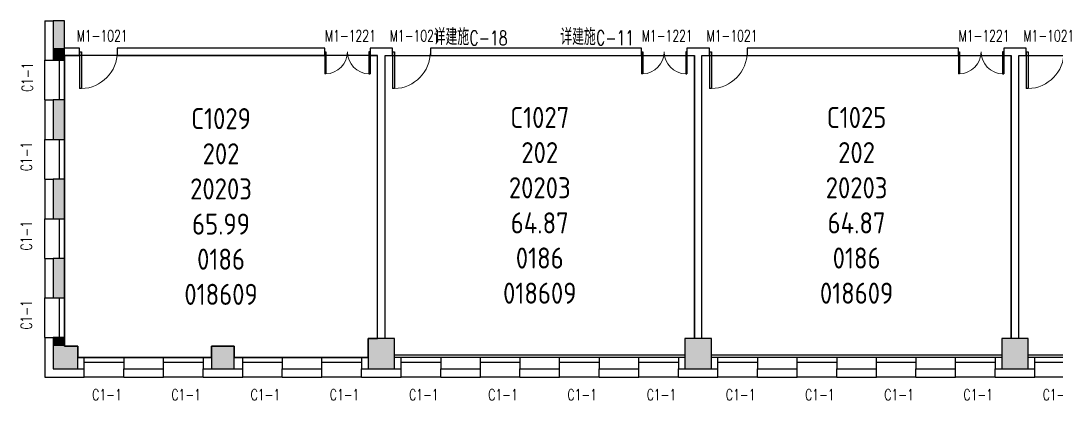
# Model space of a CAD drawing. Extents: x 1456273 to 1532071, y 313528 to 416301.
# Drawn here: x 1456273 to 1483729, y 313528 to 323590 of the extents above; entities that cross this region are included whole.
import ezdxf

# ---------------------------------------------------------------- set-up
doc = ezdxf.new("R2010")
doc.units = 0
doc.header["$LTSCALE"] = 1000
doc.header["$MEASUREMENT"] = 0
for name, color, linetype in [('body', 30, 'Continuous'), ('RM$', 5, 'Continuous'), ('RM$TXT', 5, 'Continuous')]:
    doc.layers.add(name, color=color, linetype=linetype)
doc.styles.add('_TCH_DIM', font='SIMPLEX', dxfattribs={"bigfont": 'GBCBIG'})
doc.styles.add('_TCH_WINDOW', font='txt.shx', dxfattribs={"height": 3.5, "bigfont": 'hztxt.shx'})
doc.styles.get("Standard").update_dxf_attribs({"font": 'gbenor.shx', "bigfont": 'gbcbig.shx'})

# ---------------------------------------------------------------- blocks, each defined once
blk = doc.blocks.new('$WINLIB2D$00000004')
for p, q in [((-0.5, 0.5), (0.5, 0.5)), ((-0.5, 0.241), (0.5, 0.241)), ((-0.5, -0.5), (0.5, -0.5))]:
    blk.add_line(p, q)
blk = doc.blocks.new('$DorLib2D$00000002')
for p, q in [((-0.5, 0), (-0.5, 0.4875)), ((-0.475, 0.4875), (-0.5, 0.4875)), ((-0.475, 0), (-0.475, 0.4875)), ((0.475, 0), (0.475, 0.4875)), ((0.475, 0.4875), (0.5, 0.4875)), ((0.5, 0), (0.5, 0.4875)), ((-0.5, 0), (-0.475, 0)), ((0.5, 0), (0.475, 0))]:
    blk.add_line(p, q)
at = {"lineweight": 13}
for centre, start, end in [((-0.4875, 0), 0, 88.53072), ((0.4875, 0), 91.46928, 180)]:
    blk.add_arc(centre, 0.4875, start, end, dxfattribs=at)
blk = doc.blocks.new('$DorLib2D$00000001')
for p, q in [((0.45, 0.975), (0.5, 0.975)), ((0.45, 0), (0.45, 0.975)), ((0.5, 0), (0.5, 0.975)), ((0.5, 0), (0.45, 0))]:
    blk.add_line(p, q)
at = {"lineweight": 13}
blk.add_arc((0.475, 0), 0.975, 91.4693, 180, dxfattribs=at)

msp = doc.modelspace()

# ---------------------------------------------------------------- hatches: boundary and pattern name
at = {"layer": 'body'}
for points in [[(1457434, 322865), (1457434, 323590), (1457134, 323590), (1457134, 322865)], [(1457134, 322865), (1457134, 322540), (1457434, 322540), (1457434, 322865)], [(1457134, 321490), (1457134, 320440), (1457434, 320440), (1457434, 321490)], [(1457134, 319390), (1457134, 318340), (1457434, 318340), (1457434, 319390)], [(1457134, 317290), (1457134, 316240), (1457434, 316240), (1457434, 317290)], [(1457134, 314965), (1457434, 314965), (1457434, 315190), (1457134, 315190)], [(1457134, 314365), (1457784, 314365), (1457784, 314965), (1457134, 314965)], [(1461334, 314365), (1461934, 314365), (1461934, 314965), (1461334, 314965)], [(1465484, 314365), (1466184, 314365), (1466184, 315165), (1465484, 315165)], [(1473884, 314365), (1474584, 314365), (1474584, 315165), (1473884, 315165)], [(1482284, 314365), (1482984, 314365), (1482984, 315165), (1482284, 315165)]]:
    msp.add_hatch(color=256, dxfattribs=at).paths.add_polyline_path(points)

# ---------------------------------------------------------------- linework, layer by layer
for p, q in [((1456909, 323590), (1456909, 322865)), ((1456909, 323590), (1457134, 323590)), ((1457434, 323590), (1457134, 323590)), ((1457134, 323590), (1457134, 322865)), ((1457434, 322865), (1457434, 323590)), ((1456909, 322865), (1456909, 322540)), ((1457134, 322865), (1457134, 322540)), ((1457834, 322865), (1457434, 322865)), ((1457434, 322540), (1457434, 322865)), ((1457434, 322665), (1457834, 322665)), ((1457834, 322665), (1457834, 322865)), ((1464334, 322865), (1458834, 322865)), ((1458834, 322865), (1458834, 322665)), ((1458834, 322665), (1464334, 322665)), ((1464334, 322665), (1464334, 322865)), ((1465734, 322865), (1465534, 322865)), ((1465534, 322865), (1465534, 322665)), ((1465534, 322665), (1465734, 322665)), ((1466134, 322865), (1465734, 322865)), ((1465734, 315165), (1465734, 322665)), ((1465934, 315165), (1465934, 322665)), ((1465934, 322665), (1466134, 322665)), ((1466134, 322665), (1466134, 322865)), ((1472734, 322865), (1467134, 322865)), ((1467134, 322865), (1467134, 322665)), ((1467134, 322665), (1472734, 322665)), ((1472734, 322665), (1472734, 322865)), ((1474134, 322865), (1473934, 322865)), ((1473934, 322865), (1473934, 322665)), ((1473934, 322665), (1474134, 322665)), ((1474534, 322865), (1474134, 322865)), ((1474134, 315165), (1474134, 322665)), ((1474334, 315165), (1474334, 322665)), ((1474334, 322665), (1474534, 322665)), ((1474534, 322665), (1474534, 322865)), ((1481134, 322865), (1475534, 322865)), ((1475534, 322865), (1475534, 322665)), ((1475534, 322665), (1481134, 322665)), ((1481134, 322665), (1481134, 322865)), ((1482534, 322865), (1482334, 322865)), ((1482334, 322865), (1482334, 322665)), ((1482334, 322665), (1482534, 322665)), ((1482934, 322865), (1482534, 322865)), ((1482534, 315165), (1482534, 322665)), ((1482734, 315165), (1482734, 322665)), ((1482734, 322665), (1482934, 322665)), ((1482934, 322665), (1482934, 322865)), ((1456909, 322540), (1457134, 322540)), ((1457134, 322540), (1457434, 322540)), ((1456909, 321490), (1456909, 320440)), ((1456909, 321490), (1457134, 321490)), ((1457134, 321490), (1457134, 320440)), ((1457434, 321490), (1457134, 321490)), ((1457434, 320440), (1457434, 321490)), ((1456909, 320440), (1457134, 320440)), ((1457134, 320440), (1457434, 320440)), ((1456909, 319390), (1456909, 318340)), ((1456909, 319390), (1457134, 319390)), ((1457134, 319390), (1457134, 318340)), ((1457434, 319390), (1457134, 319390)), ((1457434, 318340), (1457434, 319390)), ((1456909, 318340), (1457134, 318340)), ((1457134, 318340), (1457434, 318340)), ((1456909, 317290), (1456909, 316240)), ((1456909, 317290), (1457134, 317290)), ((1457134, 317290), (1457134, 316240)), ((1457434, 317290), (1457134, 317290)), ((1457434, 316240), (1457434, 317290)), ((1456909, 316240), (1457134, 316240)), ((1457134, 316240), (1457434, 316240)), ((1456909, 315190), (1456909, 314140)), ((1456909, 315190), (1457134, 315190)), ((1457434, 315190), (1457134, 315190)), ((1457134, 315190), (1457134, 314965)), ((1457134, 314965), (1457134, 314365)), ((1457434, 314965), (1457434, 315190)), ((1457784, 314965), (1457434, 314965)), ((1457784, 314365), (1457784, 314965)), ((1461934, 314965), (1461334, 314965)), ((1461334, 314965), (1461334, 314365)), ((1461934, 314365), (1461934, 314965)), ((1466184, 315165), (1465484, 315165)), ((1465484, 315165), (1465484, 314365)), ((1466184, 314365), (1466184, 315165)), ((1474584, 315165), (1473884, 315165)), ((1473884, 315165), (1473884, 314365)), ((1474584, 314365), (1474584, 315165)), ((1482984, 315165), (1482284, 315165)), ((1482284, 315165), (1482284, 314365)), ((1482984, 314365), (1482984, 315165)), ((1457959, 314665), (1457784, 314665)), ((1457959, 314365), (1457959, 314665)), ((1460059, 314665), (1459009, 314665)), ((1459009, 314665), (1459009, 314365)), ((1460059, 314365), (1460059, 314665)), ((1461334, 314665), (1461109, 314665)), ((1461109, 314665), (1461109, 314365)), ((1462159, 314665), (1461934, 314665)), ((1462159, 314365), (1462159, 314665)), ((1464259, 314665), (1463209, 314665)), ((1463209, 314665), (1463209, 314365)), ((1464259, 314365), (1464259, 314665)), ((1465484, 314665), (1465309, 314665)), ((1465309, 314665), (1465309, 314365)), ((1466359, 314665), (1466184, 314665)), ((1466359, 314365), (1466359, 314665)), ((1468459, 314665), (1467409, 314665)), ((1467409, 314665), (1467409, 314365)), ((1468459, 314365), (1468459, 314665)), ((1470559, 314665), (1469509, 314665)), ((1469509, 314665), (1469509, 314365)), ((1470559, 314365), (1470559, 314665)), ((1472659, 314665), (1471609, 314665)), ((1471609, 314665), (1471609, 314365)), ((1472659, 314365), (1472659, 314665)), ((1473884, 314665), (1473709, 314665)), ((1473709, 314665), (1473709, 314365)), ((1474759, 314665), (1474584, 314665)), ((1474759, 314365), (1474759, 314665)), ((1476859, 314665), (1475809, 314665)), ((1475809, 314665), (1475809, 314365)), ((1476859, 314365), (1476859, 314665)), ((1478959, 314665), (1477909, 314665)), ((1477909, 314665), (1477909, 314365)), ((1478959, 314365), (1478959, 314665)), ((1481059, 314665), (1480009, 314665)), ((1480009, 314665), (1480009, 314365)), ((1481059, 314365), (1481059, 314665)), ((1482284, 314665), (1482109, 314665)), ((1482109, 314665), (1482109, 314365)), ((1483159, 314665), (1482984, 314665)), ((1483159, 314365), (1483159, 314665)), ((1456909, 314140), (1457959, 314140)), ((1457134, 314365), (1457784, 314365)), ((1457784, 314365), (1457959, 314365)), ((1457959, 314140), (1457959, 314365)), ((1459009, 314365), (1460059, 314365)), ((1459009, 314140), (1459009, 314365)), ((1459009, 314140), (1460059, 314140)), ((1460059, 314140), (1460059, 314365)), ((1461109, 314365), (1461334, 314365)), ((1461109, 314140), (1461109, 314365)), ((1461109, 314140), (1461634, 314140)), ((1461334, 314365), (1461934, 314365)), ((1461634, 314140), (1462159, 314140)), ((1461934, 314365), (1462159, 314365)), ((1462159, 314140), (1462159, 314365)), ((1463209, 314365), (1464259, 314365)), ((1463209, 314140), (1463209, 314365)), ((1463209, 314140), (1464259, 314140)), ((1464259, 314140), (1464259, 314365)), ((1465309, 314365), (1465484, 314365)), ((1465309, 314140), (1465309, 314365)), ((1465309, 314140), (1465834, 314140)), ((1465484, 314365), (1466184, 314365)), ((1465834, 314140), (1466359, 314140)), ((1466184, 314365), (1466359, 314365)), ((1466359, 314140), (1466359, 314365)), ((1467409, 314365), (1468459, 314365)), ((1467409, 314140), (1467409, 314365)), ((1467409, 314140), (1468459, 314140)), ((1468459, 314140), (1468459, 314365)), ((1469509, 314365), (1470559, 314365)), ((1469509, 314140), (1469509, 314365)), ((1469509, 314140), (1470559, 314140)), ((1470559, 314140), (1470559, 314365)), ((1471609, 314365), (1472659, 314365)), ((1471609, 314140), (1471609, 314365)), ((1471609, 314140), (1472659, 314140)), ((1472659, 314140), (1472659, 314365)), ((1473709, 314365), (1473884, 314365)), ((1473709, 314140), (1473709, 314365)), ((1473709, 314140), (1474234, 314140)), ((1473884, 314365), (1474584, 314365)), ((1474234, 314140), (1474759, 314140)), ((1474584, 314365), (1474759, 314365)), ((1474759, 314140), (1474759, 314365)), ((1475809, 314365), (1476859, 314365)), ((1475809, 314140), (1475809, 314365)), ((1475809, 314140), (1476859, 314140)), ((1476859, 314140), (1476859, 314365)), ((1477909, 314365), (1478959, 314365)), ((1477909, 314140), (1477909, 314365)), ((1477909, 314140), (1478959, 314140)), ((1478959, 314140), (1478959, 314365)), ((1480009, 314365), (1481059, 314365)), ((1480009, 314140), (1480009, 314365)), ((1480009, 314140), (1481059, 314140)), ((1481059, 314140), (1481059, 314365)), ((1482109, 314365), (1482284, 314365)), ((1482109, 314140), (1482109, 314365)), ((1482109, 314140), (1482634, 314140)), ((1482284, 314365), (1482984, 314365)), ((1482634, 314140), (1483159, 314140)), ((1482984, 314365), (1483159, 314365)), ((1483159, 314140), (1483159, 314365))]:
    msp.add_line(p, q, dxfattribs=at)
at = {"layer": 'RM$'}
for points in [[(1457434, 322665), (1457434, 314965), (1457784, 314965), (1457784, 314665), (1461334, 314665), (1461334, 314965), (1461934, 314965), (1461934, 314665), (1465484, 314665), (1465484, 315165), (1465734, 315165), (1465734, 322665)], [(1465934, 322665), (1474134, 322665), (1474134, 315165), (1473884, 315165), (1473884, 314727), (1466184, 314727), (1466184, 315165), (1465934, 315165)], [(1474334, 322665), (1482534, 322665), (1482534, 315165), (1482284, 315165), (1482284, 314727), (1474584, 314727), (1474584, 315165), (1474334, 315165)], [(1482734, 322665), (1490934, 322665), (1490934, 315265), (1490684, 315265), (1490684, 314727), (1482984, 314727), (1482984, 315165), (1482734, 315165)]]:
    msp.add_lwpolyline(points, close=True, dxfattribs=at)

# ---------------------------------------------------------------- block references
at = {"layer": 'body'}
ref = msp.add_blockref('$DorLib2D$00000001', (1458334, 322765), dxfattribs=dict(at, xscale=1000, yscale=1000, zscale=1000, rotation=180))
ref.add_attrib('A', 'M1-1021', (1457757, 323041), dxfattribs={"height": 297.5, "style": '_TCH_WINDOW', "width": 0.705882})
ref = msp.add_blockref('$DorLib2D$00000002', (1464934, 322765), dxfattribs=dict(at, xscale=-1200, yscale=1200, zscale=-1200, rotation=180))
ref.add_attrib('A', 'M1-1221', (1464339, 323041), dxfattribs={"height": 297.5, "style": '_TCH_WINDOW', "width": 0.705882})
ref = msp.add_blockref('$DorLib2D$00000001', (1466634, 322765), dxfattribs=dict(at, xscale=1000, yscale=1000, zscale=1000, rotation=179.9999999999992))
ref.add_attrib('A', 'M1-1021', (1466057, 323041), dxfattribs={"height": 297.5, "rotation": 360, "style": '_TCH_WINDOW', "width": 0.705882})
ref = msp.add_blockref('$DorLib2D$00000002', (1473334, 322765), dxfattribs=dict(at, xscale=-1200, yscale=1200, zscale=-1200, rotation=179.9999999999992))
ref.add_attrib('A', 'M1-1221', (1472739, 323041), dxfattribs={"height": 297.5, "rotation": 360, "style": '_TCH_WINDOW', "width": 0.705882})
ref = msp.add_blockref('$DorLib2D$00000001', (1475034, 322765), dxfattribs=dict(at, xscale=1000, yscale=1000, zscale=1000, rotation=180))
ref.add_attrib('A', 'M1-1021', (1474457, 323041), dxfattribs={"height": 297.5, "style": '_TCH_WINDOW', "width": 0.705882})
ref = msp.add_blockref('$DorLib2D$00000002', (1481734, 322765), dxfattribs=dict(at, xscale=-1200, yscale=1200, zscale=-1200, rotation=180))
ref.add_attrib('A', 'M1-1221', (1481139, 323041), dxfattribs={"height": 297.5, "style": '_TCH_WINDOW', "width": 0.705882})
ref = msp.add_blockref('$DorLib2D$00000001', (1483434, 322765), dxfattribs=dict(at, xscale=1000, yscale=1000, zscale=1000, rotation=180))
ref.add_attrib('A', 'M1-1021', (1482857, 323041), dxfattribs={"height": 297.5, "style": '_TCH_WINDOW', "width": 0.705882})
ref = msp.add_blockref('$WINLIB2D$00000004', (1457172, 322015), dxfattribs=dict(at, xscale=-1050, yscale=525, zscale=-1050, rotation=270))
ref.add_attrib('A', 'C1-1', (1456596, 321700), dxfattribs={"height": 297.5, "rotation": 90, "style": '_TCH_WINDOW', "width": 0.705882})
ref = msp.add_blockref('$WINLIB2D$00000004', (1457172, 319915), dxfattribs=dict(at, xscale=-1050, yscale=525, zscale=-1050, rotation=270))
ref.add_attrib('A', 'C1-1', (1456571, 319600), dxfattribs={"height": 297.5, "rotation": 90, "style": '_TCH_WINDOW', "width": 0.705882})
ref = msp.add_blockref('$WINLIB2D$00000004', (1457172, 317815), dxfattribs=dict(at, xscale=-1050, yscale=525, zscale=-1050, rotation=270))
ref.add_attrib('A', 'C1-1', (1456571, 317500), dxfattribs={"height": 297.5, "rotation": 90, "style": '_TCH_WINDOW', "width": 0.705882})
ref = msp.add_blockref('$WINLIB2D$00000004', (1457172, 315715), dxfattribs=dict(at, xscale=-1050, yscale=525, zscale=-1050, rotation=270))
ref.add_attrib('A', 'C1-1', (1456571, 315400), dxfattribs={"height": 297.5, "rotation": 90, "style": '_TCH_WINDOW', "width": 0.705882})
ref = msp.add_blockref('$WINLIB2D$00000004', (1458484, 314402), dxfattribs=dict(at, xscale=-1050, yscale=525, zscale=-1050))
ref.add_attrib('A', 'C1-1', (1458169, 313528), dxfattribs={"height": 297.5, "style": '_TCH_WINDOW', "width": 0.705882})
ref = msp.add_blockref('$WINLIB2D$00000004', (1460584, 314402), dxfattribs=dict(at, xscale=-1050, yscale=525, zscale=-1050))
ref.add_attrib('A', 'C1-1', (1460269, 313528), dxfattribs={"height": 297.5, "style": '_TCH_WINDOW', "width": 0.705882})
ref = msp.add_blockref('$WINLIB2D$00000004', (1462684, 314402), dxfattribs=dict(at, xscale=-1050, yscale=525, zscale=-1050))
ref.add_attrib('A', 'C1-1', (1462369, 313528), dxfattribs={"height": 297.5, "style": '_TCH_WINDOW', "width": 0.705882})
ref = msp.add_blockref('$WINLIB2D$00000004', (1464784, 314402), dxfattribs=dict(at, xscale=-1050, yscale=525, zscale=-1050))
ref.add_attrib('A', 'C1-1', (1464469, 313528), dxfattribs={"height": 297.5, "style": '_TCH_WINDOW', "width": 0.705882})
ref = msp.add_blockref('$WINLIB2D$00000004', (1466884, 314402), dxfattribs=dict(at, xscale=-1050, yscale=525, zscale=-1050))
ref.add_attrib('A', 'C1-1', (1466569, 313528), dxfattribs={"height": 297.5, "style": '_TCH_WINDOW', "width": 0.705882})
ref = msp.add_blockref('$WINLIB2D$00000004', (1468984, 314402), dxfattribs=dict(at, xscale=-1050, yscale=525, zscale=-1050))
ref.add_attrib('A', 'C1-1', (1468669, 313528), dxfattribs={"height": 297.5, "style": '_TCH_WINDOW', "width": 0.705882})
ref = msp.add_blockref('$WINLIB2D$00000004', (1471084, 314402), dxfattribs=dict(at, xscale=-1050, yscale=525, zscale=-1050))
ref.add_attrib('A', 'C1-1', (1470769, 313528), dxfattribs={"height": 297.5, "style": '_TCH_WINDOW', "width": 0.705882})
ref = msp.add_blockref('$WINLIB2D$00000004', (1473184, 314402), dxfattribs=dict(at, xscale=-1050, yscale=525, zscale=-1050))
ref.add_attrib('A', 'C1-1', (1472869, 313528), dxfattribs={"height": 297.5, "style": '_TCH_WINDOW', "width": 0.705882})
ref = msp.add_blockref('$WINLIB2D$00000004', (1475284, 314402), dxfattribs=dict(at, xscale=-1050, yscale=525, zscale=-1050))
ref.add_attrib('A', 'C1-1', (1474969, 313528), dxfattribs={"height": 297.5, "style": '_TCH_WINDOW', "width": 0.705882})
ref = msp.add_blockref('$WINLIB2D$00000004', (1477384, 314402), dxfattribs=dict(at, xscale=-1050, yscale=525, zscale=-1050))
ref.add_attrib('A', 'C1-1', (1477069, 313528), dxfattribs={"height": 297.5, "style": '_TCH_WINDOW', "width": 0.705882})
ref = msp.add_blockref('$WINLIB2D$00000004', (1479484, 314402), dxfattribs=dict(at, xscale=-1050, yscale=525, zscale=-1050))
ref.add_attrib('A', 'C1-1', (1479169, 313528), dxfattribs={"height": 297.5, "style": '_TCH_WINDOW', "width": 0.705882})
ref = msp.add_blockref('$WINLIB2D$00000004', (1481584, 314402), dxfattribs=dict(at, xscale=-1050, yscale=525, zscale=-1050))
ref.add_attrib('A', 'C1-1', (1481269, 313528), dxfattribs={"height": 297.5, "style": '_TCH_WINDOW', "width": 0.705882})
ref = msp.add_blockref('$WINLIB2D$00000004', (1483684, 314402), dxfattribs=dict(at, xscale=-1050, yscale=525, zscale=-1050))
ref.add_attrib('A', 'C1-1', (1483369, 313528), dxfattribs={"height": 297.5, "style": '_TCH_WINDOW', "width": 0.705882})

# ---------------------------------------------------------------- texts
at = {"layer": 'body', "style": '_TCH_DIM'}
for p in [(1467223, 322942, 0), (1470580, 322945, 0)]:
    msp.add_text('详建施', height=434, dxfattribs=at).set_placement(p)
at = {"layer": 'body', "style": '_TCH_DIM', "width": 0.705882}
for s, p in [('C-18', (1468171, 322942, 0)), ('C-11', (1471528, 322945, 0))]:
    msp.add_text(s, height=382.5, dxfattribs=at).set_placement(p)
at = {"layer": 'RM$TXT', "char_height": 558.8, "attachment_point": 8}
for s, insert in [('C1029^M^J202^M^J20203^M^J65.99^M^J0186^M^J018609^M^J', (1461584, 316057)), ('C1027^M^J202^M^J20203^M^J64.87^M^J0186^M^J018609^M^J', (1470034, 316088)), ('C1025^M^J202^M^J20203^M^J64.87^M^J0186^M^J018609^M^J', (1478434, 316088))]:
    msp.add_mtext(s, dxfattribs=dict(at, insert=insert))

doc.saveas('drawing.dxf')
